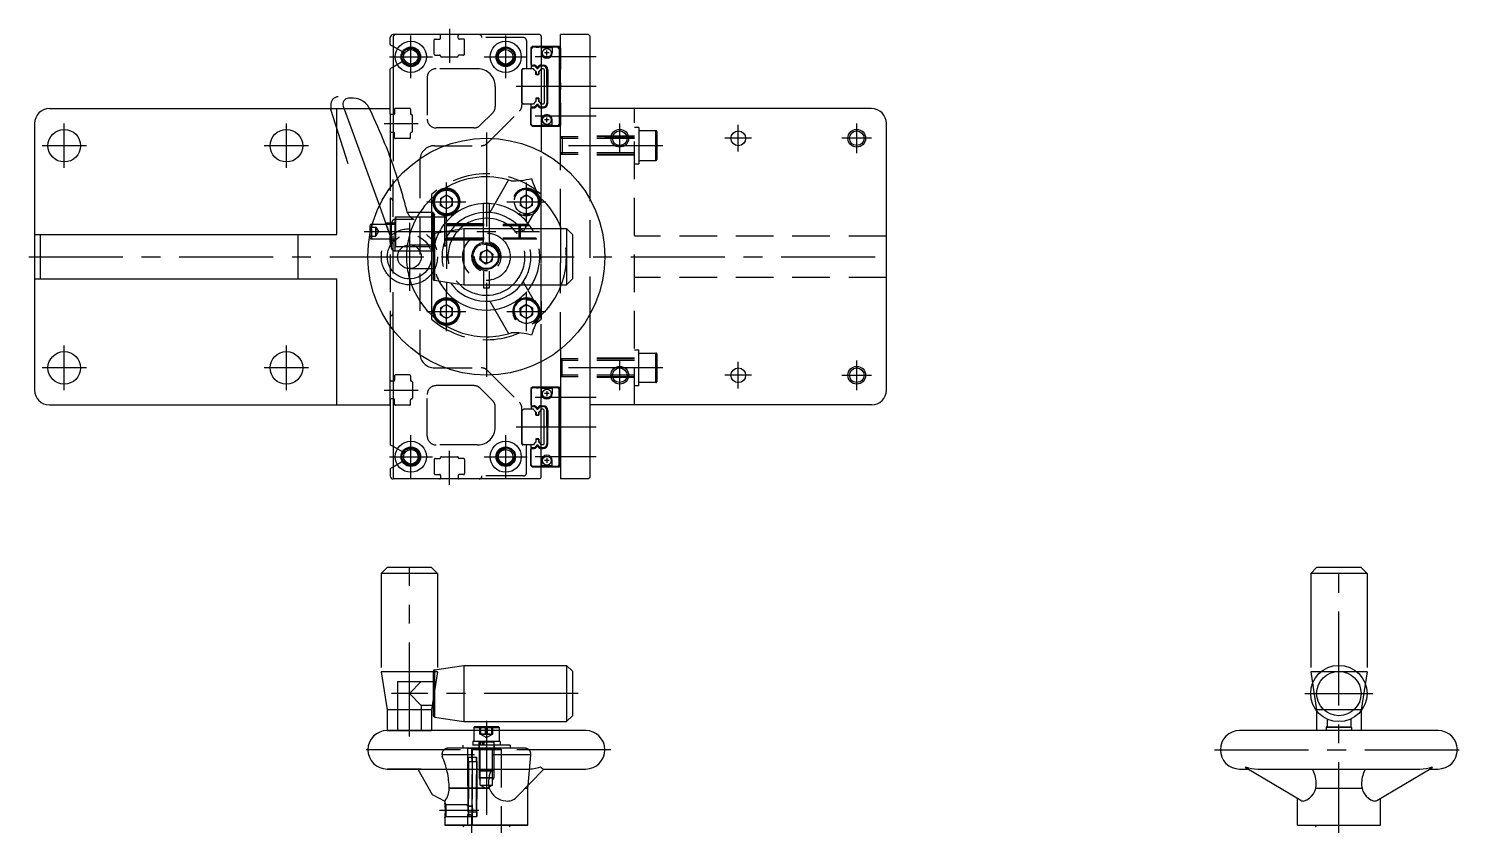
# Model space of a CAD drawing. Extents: x -30 to 517, y -19 to 633.
# Drawn here: x -2 to 482.2, y 364 to 632.9 of the extents above; entities that cross this region are included whole.
import ezdxf

# ---------------------------------------------------------------- set-up
doc = ezdxf.new("R2010")
doc.units = 0
for name, pattern in [('CENTER', [50.8, 31.75, -6.35, 6.35, -6.35]), ('DASHED', [19.05, 12.7, -6.35]), ('PHANTOM', [63.5, 31.75, -6.35, 6.35, -6.35, 6.35, -6.35])]:
    doc.linetypes.add(name, pattern=pattern)
doc.layers.get('0').update_dxf_attribs({"linetype": 'CONTINUOUS'})
doc.layers.add('CENTER', color=1, linetype='CENTER')

msp = doc.modelspace()

# ---------------------------------------------------------------- linework, layer by layer
at = {"color": 7, "linetype": 'CONTINUOUS'}
for p, q in [((120, 627.64), (120, 629.93)), ((121.5, 630.93), (121, 630.43)), ((121.5, 630.93), (121, 630.93)), ((121, 630.43), (121, 588.23)), ((170.5, 630.93), (121.5, 630.93)), ((170.5, 630.93), (171, 630.43)), ((171, 630.43), (171, 591.39)), ((177.5, 587.15), (177.5, 630.93)), ((185.5, 630.93), (177.5, 630.93)), ((187, 630.93), (185.5, 630.93)), ((187.5, 630.43), (187, 630.93)), ((187.5, 575.29), (187.5, 630.43)), ((121, 626.89), (120.15, 627.38)), ((177, 626.93), (171, 626.93)), ((176.7, 626.73), (171, 626.73)), ((171.1, 626.68), (171, 626.68)), ((171.1, 624.73), (171.1, 626.68)), ((174.7, 626.48), (171.1, 626.48)), ((173.7, 624.73), (172.1, 624.73)), ((172.9, 623.93), (172.9, 625.53)), ((174.7, 626.68), (174.7, 624.73)), ((176.6, 626.68), (174.7, 626.68)), ((177.1, 626.18), (176.6, 626.68)), ((177.2, 626.23), (176.7, 626.73)), ((177.5, 626.43), (177, 626.93)), ((177.1, 626.18), (177.1, 600.68)), ((177.2, 626.23), (177.2, 600.63)), ((177.5, 626.43), (177.5, 619.23)), ((121, 619.96), (120.15, 619.47)), ((171.01, 620.66), (171.63, 620.66)), ((171.01, 620.66), (171.01, 620.36)), ((171.01, 620.36), (171.63, 620.36)), ((171.63, 620.36), (171.63, 620.66)), ((120, 604.23), (120, 619.21)), ((171.7, 619.43), (171, 619.43)), ((172, 619.13), (171.7, 619.43)), ((172, 619.13), (172, 607.73)), ((172.93, 613.43), (172.93, 619.06)), ((172.93, 619.06), (173.23, 619.06)), ((173.23, 619.06), (173.23, 613.43)), ((177.25, 618.83), (177.5, 619.23)), ((177.25, 618.83), (177.25, 608.03)), ((177.5, 614.63), (177.25, 615.03)), ((172.93, 613.43), (172.93, 607.8)), ((173.23, 613.43), (172.93, 613.43)), ((173.23, 607.8), (173.23, 613.43)), ((177.5, 612.23), (177.25, 611.83)), ((177.5, 614.63), (177.5, 612.23)), ((5, 605.93), (102, 605.93)), ((102, 563.43), (102, 605.93)), ((102, 605.93), (104.42, 605.93)), ((104.12, 606.74), (116.37, 573.09)), ((107.58, 609.43), (106, 609.43)), ((113.04, 605.93), (120, 605.93)), ((171.7, 607.43), (171, 607.43)), ((171.01, 606.5), (171.63, 606.5)), ((171.01, 606.2), (171.01, 606.5)), ((171.01, 606.2), (171.63, 606.2)), ((171.63, 606.5), (171.63, 606.2)), ((172, 607.73), (171.7, 607.43)), ((172.93, 607.8), (173.23, 607.8)), ((177.25, 608.03), (177.5, 607.63)), ((177.5, 607.63), (177.5, 600.43)), ((282.5, 605.93), (187.5, 605.93)), ((0, 600.93), (0, 563.43)), ((120, 604.23), (120, 597.63)), ((121, 603.93), (120.3, 603.93)), ((171.1, 602.13), (171.1, 600.18)), ((173.7, 602.13), (172.1, 602.13)), ((172.9, 601.33), (172.9, 602.93)), ((174.7, 600.18), (174.7, 602.13)), ((177.1, 600.68), (176.6, 600.18)), ((177.2, 600.63), (176.7, 600.13)), ((287.5, 510.93), (287.5, 600.93)), ((120, 597.63), (120, 590.92)), ((121, 597.93), (120.3, 597.93)), ((171.1, 600.18), (171, 600.18)), ((176.7, 600.13), (171, 600.13)), ((177, 599.93), (171, 599.93)), ((174.7, 600.38), (171.1, 600.38)), ((176.6, 600.18), (174.7, 600.18)), ((177.5, 600.43), (177, 599.93)), ((159.97, 581.87), (153.63, 570.88)), ((136.98, 575.64), (139.04, 576.79)), ((139.04, 576.79), (141.06, 575.57)), ((134, 575.59), (134, 570.93)), ((134.76, 574.76), (134.41, 574.79)), ((134.76, 574.09), (134.41, 574.07)), ((136.98, 575.64), (136.94, 573.28)), ((138.96, 572.07), (136.94, 573.28)), ((138.96, 572.07), (141.02, 573.21)), ((141.02, 573.21), (141.06, 575.57)), ((151.5, 570.89), (151.5, 573.9)), ((153.5, 573.9), (151.5, 573.9)), ((153.5, 570.89), (153.5, 573.9)), ((171.23, 575.37), (165.49, 565.43)), ((171, 565.43), (171, 574.97)), ((113.7, 566.93), (114.04, 566.93)), ((113.7, 566.93), (113.7, 565.65)), ((134.5, 570.93), (130.05, 570.93)), ((134.5, 563.38), (134.5, 570.93)), ((134.5, 570.93), (135, 570.06)), ((135, 563.89), (135, 570.06)), ((135, 569.43), (138.5, 569.43)), ((138.5, 569.43), (139, 568.93)), ((138.5, 564.44), (138.5, 569.43)), ((139, 564.52), (139, 568.93)), ((0, 563.43), (0, 548.43)), ((0, 563.43), (1.83, 563.43)), ((1.83, 563.43), (88.98, 563.43)), ((1.83, 563.43), (1.83, 548.43)), ((88.98, 563.43), (102, 563.43)), ((88.98, 548.43), (88.98, 563.43)), ((113.2, 566.43), (113.2, 563.38)), ((134.5, 563.38), (134.5, 548.47)), ((134.92, 563.88), (144.83, 565.43)), ((134.92, 563.88), (134.92, 547.98)), ((144.83, 565.43), (144.83, 546.43)), ((144.83, 565.43), (179.5, 565.43)), ((179.5, 565.43), (179.5, 546.43)), ((179.5, 565.43), (181.5, 563.43)), ((181.5, 563.43), (181.5, 548.43)), ((126.5, 559.93), (134.5, 559.93)), ((0, 548.43), (0, 510.93)), ((0, 548.43), (1.83, 548.43)), ((1.83, 548.43), (88.98, 548.43)), ((88.98, 548.43), (102, 548.43)), ((102, 505.93), (102, 548.43)), ((126.5, 551.93), (134.5, 551.93)), ((134, 551.93), (134, 536.26)), ((134.92, 547.98), (144.83, 546.43)), ((139, 547.34), (139, 543.48)), ((179.5, 546.43), (181.5, 548.43)), ((144.83, 546.43), (179.5, 546.43)), ((165.49, 546.43), (171.23, 536.48)), ((134.76, 537.76), (134.41, 537.79)), ((136.98, 538.64), (136.94, 536.28)), ((136.98, 538.64), (139.04, 539.79)), ((139.04, 539.79), (141.06, 538.57)), ((141.02, 536.21), (141.06, 538.57)), ((153.63, 540.97), (159.97, 529.98)), ((120, 514.23), (120, 532.73)), ((134.76, 537.09), (134.41, 537.07)), ((138.96, 535.07), (136.94, 536.28)), ((138.96, 535.07), (141.02, 536.21)), ((187.5, 481.43), (187.5, 536.56)), ((121, 531.39), (121, 481.43)), ((177.5, 524.7), (177.5, 480.93)), ((171, 481.43), (171, 520.46)), ((120, 505.93), (120, 514.23)), ((121, 513.93), (120.3, 513.93)), ((177, 511.93), (171, 511.93)), ((176.7, 511.73), (171, 511.73)), ((171.1, 511.68), (171, 511.68)), ((171.1, 509.73), (171.1, 511.68)), ((174.7, 511.48), (171.1, 511.48)), ((173.7, 509.73), (172.1, 509.73)), ((172.9, 510.53), (172.9, 508.93)), ((174.7, 511.68), (174.7, 509.73)), ((176.6, 511.68), (174.7, 511.68)), ((177.1, 511.18), (176.6, 511.68)), ((177.2, 511.23), (176.7, 511.73)), ((177.5, 511.43), (177, 511.93)), ((177.1, 485.68), (177.1, 511.18)), ((177.2, 485.63), (177.2, 511.23)), ((177.5, 504.23), (177.5, 511.43)), ((187.5, 481.43), (187.5, 509)), ((5, 505.93), (102, 505.93)), ((102, 505.93), (120, 505.93)), ((120, 507.63), (120, 492.64)), ((121, 507.93), (120.3, 507.93)), ((171.7, 504.43), (171, 504.43)), ((171.01, 505.66), (171.63, 505.66)), ((171.01, 505.66), (171.01, 505.36)), ((171.01, 505.36), (171.63, 505.36)), ((171.63, 505.36), (171.63, 505.66)), ((172, 504.13), (171.7, 504.43)), ((172, 492.73), (172, 504.13)), ((172.93, 498.43), (172.93, 504.06)), ((172.93, 504.06), (173.23, 504.06)), ((173.23, 504.06), (173.23, 498.43)), ((177.25, 503.83), (177.5, 504.23)), ((177.25, 493.03), (177.25, 503.83)), ((282.5, 505.93), (187.5, 505.93)), ((177.5, 499.63), (177.25, 500.03)), ((177.5, 497.23), (177.5, 499.63)), ((172.93, 498.43), (172.93, 492.8)), ((173.23, 498.43), (172.93, 498.43)), ((173.23, 492.8), (173.23, 498.43)), ((177.5, 497.23), (177.25, 496.83)), ((121, 491.89), (120.15, 492.38)), ((171.7, 492.43), (171, 492.43)), ((171.01, 491.5), (171.63, 491.5)), ((171.01, 491.2), (171.01, 491.5)), ((171.01, 491.2), (171.63, 491.2)), ((171.63, 491.5), (171.63, 491.2)), ((172, 492.73), (171.7, 492.43)), ((172.93, 492.8), (173.23, 492.8)), ((177.25, 493.03), (177.5, 492.63)), ((177.5, 485.43), (177.5, 492.63)), ((121, 484.96), (120.15, 484.47)), ((171.1, 485.18), (171, 485.18)), ((176.7, 485.13), (171, 485.13)), ((177, 484.93), (171, 484.93)), ((171.1, 487.13), (171.1, 485.18)), ((174.7, 485.38), (171.1, 485.38)), ((173.7, 487.13), (172.1, 487.13)), ((172.9, 487.93), (172.9, 486.33)), ((174.7, 485.18), (174.7, 487.13)), ((176.6, 485.18), (174.7, 485.18)), ((177.1, 485.68), (176.6, 485.18)), ((177.2, 485.63), (176.7, 485.13)), ((177.5, 485.43), (177, 484.93)), ((120, 484.21), (120, 481.93)), ((121, 481.43), (121.5, 480.93)), ((121.5, 480.93), (121, 480.93)), ((170.5, 480.93), (121.5, 480.93)), ((171, 481.43), (170.5, 480.93)), ((185.5, 480.93), (177.5, 480.93)), ((187, 480.93), (177.5, 480.93)), ((187, 480.93), (185.5, 480.93)), ((187.5, 481.43), (187, 480.93)), ((187.5, 481.43), (187, 480.93)), ((134.92, 416.45), (144.83, 418)), ((134.92, 416.45), (134.92, 400.55)), ((144.83, 418), (144.83, 399)), ((144.83, 418), (179.5, 418)), ((179.5, 418), (179.5, 399)), ((179.5, 418), (181.5, 416)), ((122.5, 412.5), (130.5, 412.5)), ((122.5, 412.5), (122.5, 396)), ((130.5, 412.5), (126.5, 408.5)), ((130.5, 412.5), (134.5, 412.5)), ((134.5, 415.96), (134.5, 401.04)), ((181.5, 416), (181.5, 401)), ((126.5, 408.5), (130.5, 404.5)), ((134.5, 404.5), (130.5, 404.5)), ((130.5, 404.5), (130.5, 396)), ((134.92, 400.55), (144.83, 399)), ((144.83, 399), (179.5, 399)), ((156.5, 397.3), (148.5, 397.3)), ((179.5, 399), (181.5, 401)), ((436.23, 399.88), (436.23, 397.3)), ((436.23, 397.3), (444.23, 397.3)), ((444.23, 399.88), (444.23, 397.3)), ((186, 396), (119, 396)), ((186, 396), (119, 396)), ((119.02, 396), (133.98, 396)), ((119.03, 396), (119.02, 396)), ((148.25, 397.05), (150.88, 397.05)), ((156.75, 397.05), (148.25, 397.05)), ((148.25, 397.05), (148.25, 396)), ((150.88, 397.05), (156.75, 397.05)), ((156.75, 397.05), (156.75, 396)), ((473.73, 396), (406.73, 396)), ((444.48, 397.05), (435.98, 397.05)), ((435.98, 397.05), (435.98, 396)), ((444.48, 397.05), (444.48, 396)), ((119, 383), (130.29, 383)), ((119.14, 383), (119.98, 383)), ((119.98, 383), (119.14, 383)), ((119.16, 383), (166.39, 383)), ((119.16, 383), (166.39, 383)), ((130.29, 383), (119.98, 383)), ((130.49, 383), (122.51, 383)), ((129.33, 383), (134.12, 383)), ((129.33, 383), (130.29, 383)), ((130.29, 383), (129.33, 383)), ((129.33, 383), (134.16, 374.43)), ((171.9, 383), (162.69, 373.47)), ((171.9, 383), (186, 383)), ((171.96, 383), (186, 383)), ((406.73, 383), (409.44, 383)), ((427.37, 372.39), (409.16, 383.17)), ((412.89, 383), (467.58, 383)), ((453.1, 372.39), (471.31, 383.17)), ((471.03, 383), (473.73, 383)), ((134.16, 374.43), (138.5, 372.2)), ((153.43, 376.5), (139.94, 376.5)), ((139.94, 376.5), (153.43, 376.5)), ((165.65, 376.5), (166.5, 376.5)), ((166.5, 376.5), (166.58, 377.46)), ((166.5, 364), (166.5, 376.5)), ((426.23, 364), (426.23, 373.06)), ((432.44, 376.5), (448.03, 376.5)), ((454.23, 364), (454.23, 373.06)), ((138.5, 372.2), (138.5, 371.49)), ((138.5, 366.5), (138.5, 364)), ((152.5, 364), (138.5, 364)), ((138.5, 364), (166.5, 364)), ((145, 364), (144.5, 363.5)), ((147.73, 364), (146.1, 364)), ((146.1, 364), (147.73, 364)), ((147.73, 364), (157.45, 364)), ((166.5, 364), (152.5, 364)), ((160, 364), (160.5, 363.5)), ((426.23, 364), (454.23, 364)), ((432.73, 364), (432.23, 363.5))]:
    msp.add_line(p, q, dxfattribs=at)
at = {"color": 3, "linetype": 'DASHED'}
for p, q in [((136.7, 630.93), (121.5, 630.93)), ((137, 629.73), (137, 630.63)), ((143, 629.73), (143, 630.63)), ((150, 630.93), (143.3, 630.93)), ((165, 629.93), (151, 629.93)), ((124.37, 624.95), (121, 626.89)), ((134.9, 624.33), (134.9, 629.13)), ((135.2, 629.43), (136.7, 629.43)), ((144.8, 629.43), (143.3, 629.43)), ((145.1, 624.33), (145.1, 629.13)), ((166, 628.93), (166, 619.43)), ((168, 626.93), (167.5, 626.43)), ((167.5, 626.43), (167.5, 620.93)), ((168.1, 626.73), (167.6, 626.23)), ((168.1, 626.68), (167.6, 626.18)), ((167.6, 626.23), (167.6, 626.18)), ((167.6, 626.18), (167.6, 620.66)), ((171, 626.93), (168, 626.93)), ((169.3, 626.73), (168.1, 626.73)), ((171, 626.68), (168.1, 626.68)), ((169.3, 626.73), (169.3, 626.68)), ((169.3, 626.73), (170.1, 626.73)), ((170.1, 626.73), (170.1, 626.68)), ((171, 626.73), (170.1, 626.73)), ((124.37, 621.91), (121, 619.96)), ((135.2, 624.03), (136.7, 624.03)), ((137.3, 623.43), (142.7, 623.43)), ((144.8, 624.03), (143.3, 624.03)), ((167.5, 620.93), (167.6, 620.71)), ((167.6, 620.66), (168.39, 620.66)), ((167.6, 620.66), (167.6, 620.36)), ((167.6, 620.36), (168.39, 620.36)), ((167.6, 620.36), (167.6, 619.43)), ((168.39, 620.66), (168.39, 620.36)), ((169.52, 620.01), (169.26, 619.86)), ((169.26, 619.86), (169.35, 619.7)), ((169.61, 619.85), (169.35, 619.7)), ((169.52, 620.01), (169.61, 619.85)), ((169.62, 619.84), (169.61, 619.85)), ((169.61, 619.85), (169.61, 619.85)), ((169.61, 619.85), (169.62, 619.84)), ((169.88, 620.01), (169.79, 619.85)), ((169.79, 619.85), (169.79, 619.85)), ((169.79, 619.85), (170.05, 619.7)), ((169.88, 620.01), (170.14, 619.86)), ((170.05, 619.7), (170.14, 619.86)), ((132.5, 616.43), (132.5, 602.43)), ((149.5, 619.43), (135.5, 619.43)), ((165, 619.43), (164.5, 618.93)), ((164.5, 619.13), (164.5, 607.17)), ((164.5, 607.93), (164.5, 618.93)), ((166, 619.43), (164.8, 619.43)), ((168.44, 619.43), (165, 619.43)), ((168.65, 619.06), (168.44, 619.43)), ((169.2, 617.43), (169.2, 618.54)), ((169.2, 618.46), (169.25, 618.44)), ((170.2, 617.43), (169.2, 617.43)), ((169.25, 618.44), (169.25, 617.48)), ((169.25, 617.48), (170.15, 617.48)), ((170.2, 618.46), (170.15, 618.44)), ((170.15, 617.48), (170.15, 618.44)), ((170.2, 618.54), (170.2, 617.43)), ((170.96, 619.43), (170.75, 619.06)), ((171, 619.43), (170.96, 619.43)), ((155.5, 613.43), (155.5, 606.66)), ((104.42, 605.93), (113.04, 605.93)), ((121.5, 605.73), (121.5, 604.23)), ((126.6, 606.03), (121.8, 606.03)), ((126.9, 605.73), (126.9, 604.23)), ((165, 607.43), (164.5, 607.93)), ((168.44, 607.43), (165, 607.43)), ((167.5, 605.93), (167.6, 606.15)), ((167.5, 600.43), (167.5, 605.93)), ((167.6, 606.5), (167.6, 607.43)), ((167.6, 606.2), (167.6, 606.5)), ((167.6, 606.5), (168.39, 606.5)), ((167.6, 600.68), (167.6, 606.2)), ((167.6, 606.2), (168.39, 606.2)), ((168.39, 606.2), (168.39, 606.5)), ((168.65, 607.8), (168.44, 607.43)), ((169.2, 609.43), (169.2, 608.32)), ((170.2, 609.43), (169.2, 609.43)), ((169.2, 608.39), (169.25, 608.42)), ((169.25, 608.42), (169.25, 609.38)), ((169.25, 609.38), (170.15, 609.38)), ((169.26, 607), (169.35, 607.16)), ((169.52, 606.85), (169.26, 607)), ((169.61, 607.01), (169.35, 607.16)), ((169.52, 606.85), (169.61, 607)), ((169.62, 607.01), (169.61, 607.01)), ((169.61, 607.01), (169.61, 607)), ((169.61, 607), (169.62, 607.01)), ((169.79, 607.01), (170.05, 607.16)), ((169.79, 607.01), (169.79, 607.01)), ((169.88, 606.85), (169.79, 607.01)), ((169.88, 606.85), (170.14, 607)), ((170.05, 607.16), (170.14, 607)), ((170.15, 609.38), (170.15, 608.42)), ((170.2, 608.39), (170.15, 608.42)), ((170.2, 608.32), (170.2, 609.43)), ((170.96, 607.43), (170.75, 607.8)), ((171, 607.43), (170.96, 607.43)), ((202.5, 505.93), (202.5, 605.93)), ((121.2, 603.93), (121, 603.93)), ((127.5, 598.23), (127.5, 603.63)), ((154.62, 604.53), (150.39, 600.31)), ((152.88, 594.31), (163.62, 605.05)), ((168.1, 600.18), (167.6, 600.68)), ((167.6, 600.63), (167.6, 600.68)), ((168.1, 600.13), (167.6, 600.63)), ((121.2, 597.93), (121, 597.93)), ((121.5, 596.13), (121.5, 597.63)), ((126.6, 595.83), (121.8, 595.83)), ((126.9, 596.13), (126.9, 597.63)), ((148.27, 599.43), (135.5, 599.43)), ((168, 599.93), (167.5, 600.43)), ((171, 599.93), (168, 599.93)), ((171, 600.18), (168.1, 600.18)), ((169.3, 600.13), (168.1, 600.13)), ((169.3, 600.13), (169.3, 600.18)), ((169.3, 600.13), (170.1, 600.13)), ((170.1, 600.13), (170.1, 600.18)), ((171, 600.13), (170.1, 600.13)), ((202.5, 596.43), (177.5, 596.43)), ((177.5, 595.89), (178.04, 596.43)), ((202.5, 595.89), (177.5, 595.89)), ((178.04, 596.43), (178.04, 590.43)), ((202.5, 596.68), (187.5, 596.68)), ((204, 599.54), (202.5, 599.54)), ((204, 599.54), (204, 587.34)), ((209.7, 598.44), (204, 598.44)), ((209.7, 593.89), (209.7, 598.44)), ((210, 598.14), (210, 593.86)), ((120, 590.92), (120, 575.77)), ((135, 593.43), (150.76, 593.43)), ((171, 577.06), (171, 591.51)), ((202.5, 590.97), (177.5, 590.97)), ((178.04, 590.43), (177.5, 590.97)), ((209.7, 588.44), (209.7, 593.89)), ((210, 593.86), (210, 588.74)), ((121, 531.27), (121, 588.23)), ((130, 588.43), (130, 523.43)), ((202.5, 590.43), (177.5, 590.43)), ((177.5, 566.13), (177.5, 587.03)), ((202.5, 590.18), (187.5, 590.18)), ((202.5, 587.34), (204, 587.34)), ((204, 588.44), (209.7, 588.44)), ((134, 576.95), (134, 575.59)), ((166.04, 576.79), (163.98, 575.64)), ((166.04, 576.79), (168.06, 575.57)), ((171, 574.97), (171, 576.95)), ((171, 576.26), (171, 576.95)), ((116.37, 573.09), (120.38, 562.07)), ((120, 575.77), (120, 532.61)), ((163.98, 575.64), (163.94, 573.28)), ((165.96, 572.07), (163.94, 573.28)), ((168.02, 573.21), (165.96, 572.07)), ((168.02, 573.21), (168.06, 575.57)), ((170.24, 574.76), (170.59, 574.79)), ((170.24, 574.64), (170.59, 574.67)), ((187.5, 536.56), (187.5, 575.29)), ((114.04, 566.93), (121.84, 566.93)), ((118.43, 567.43), (121.84, 567.43)), ((119.88, 563.45), (118.43, 567.42)), ((120.38, 566.78), (120.38, 558.95)), ((121.64, 568.58), (121.64, 557.97)), ((121.64, 568.58), (128.14, 568.58)), ((121.64, 568.58), (128.14, 568.58)), ((121.84, 569.43), (121.84, 559.43)), ((121.84, 559.43), (121.84, 569.43)), ((121.84, 569.43), (135, 569.43)), ((121.84, 561.43), (121.84, 567.43)), ((121.84, 561.93), (121.84, 566.93)), ((130.05, 570.93), (125.8, 570.93)), ((134, 570.93), (134, 559.93)), ((139, 567.18), (151.5, 567.18)), ((139, 566.93), (166.75, 566.93)), ((151.5, 560.83), (151.5, 570.89)), ((153.5, 560.83), (153.5, 570.89)), ((163.51, 561.93), (163.51, 566.93)), ((163.51, 566.93), (163.94, 566.49)), ((113.2, 565.93), (115.2, 565.93)), ((113.2, 565.93), (115.2, 565.93)), ((113.2, 564.43), (115.2, 564.43)), ((113.2, 564.43), (115.2, 564.43)), ((113.2, 563.38), (113.2, 562.93)), ((113.2, 562.93), (113.2, 562.43)), ((113.2, 562.93), (115.2, 562.93)), ((113.2, 562.93), (115.2, 562.93)), ((113.7, 564.43), (113.7, 565.65)), ((113.7, 565.26), (113.7, 561.93)), ((113.7, 561.93), (121.84, 561.93)), ((115.2, 565.18), (115.2, 565.93)), ((115.2, 565.18), (115.2, 565.93)), ((115.2, 565.18), (115.2, 565.93)), ((115.2, 565.93), (115.2, 565.18)), ((115.2, 565.93), (116.07, 564.43)), ((115.2, 564.43), (115.2, 565.18)), ((115.2, 563.68), (115.2, 565.18)), ((115.2, 565.18), (115.2, 563.68)), ((115.2, 565.18), (115.2, 564.43)), ((115.2, 563.68), (115.2, 564.43)), ((115.2, 564.43), (115.2, 563.68)), ((116.07, 564.43), (115.2, 562.93)), ((115.2, 563.68), (115.2, 562.93)), ((115.2, 562.93), (115.2, 563.68)), ((115.2, 562.93), (115.2, 563.68)), ((115.2, 563.68), (115.2, 562.93)), ((119.88, 563.45), (120.38, 562.07)), ((120.38, 562.07), (119.88, 563.45)), ((119.88, 563.45), (119.88, 561.43)), ((134.5, 557.93), (134.5, 563.38)), ((135, 558.79), (135, 563.89)), ((138.5, 559.43), (138.5, 564.44)), ((139, 566.49), (167.07, 566.49)), ((139, 564.52), (139, 547.34)), ((139, 562.46), (139, 564.52)), ((139, 559.97), (139, 562.46)), ((139, 562.36), (169.31, 562.36)), ((139, 561.93), (169.47, 561.93)), ((163.52, 561.93), (163.94, 562.36)), ((163.94, 566.49), (163.94, 562.36)), ((165.49, 565.43), (164.89, 564.38)), ((171, 553.93), (171, 565.43)), ((177.5, 566.13), (177.5, 553.93)), ((287.5, 562.93), (202.5, 562.93)), ((119.88, 561.43), (121.84, 561.43)), ((121.64, 557.93), (134.5, 557.93)), ((121.84, 559.43), (138.5, 559.43)), ((134, 559.93), (134, 551.93)), ((134.5, 557.93), (135, 558.79)), ((138.5, 559.43), (139, 559.93)), ((139, 561.68), (151.5, 561.68)), ((150.32, 555.03), (150.63, 557.36)), ((150.57, 559.72), (150.42, 560.03)), ((152.81, 558.26), (150.63, 557.36)), ((151.19, 559.97), (151.08, 560.3)), ((152.81, 558.26), (154.68, 556.83)), ((150.32, 555.03), (152.19, 553.59)), ((152.19, 553.59), (154.37, 554.49)), ((154.68, 556.83), (154.37, 554.49)), ((171, 540.93), (171, 553.93)), ((177.5, 524.58), (177.5, 553.93)), ((151.5, 551.03), (151.5, 545.43)), ((153.5, 545.43), (153.5, 551.03)), ((164.89, 547.47), (165.49, 546.43)), ((287.5, 548.93), (202.5, 548.93)), ((151.5, 545.43), (153.5, 545.43)), ((165.96, 539.79), (163.94, 538.57)), ((163.98, 536.21), (163.94, 538.57)), ((168.02, 538.64), (165.96, 539.79)), ((168.02, 538.64), (168.06, 536.28)), ((171, 520.46), (171, 540.93)), ((171, 540.93), (171, 534.91)), ((171, 534.91), (171, 540.93)), ((134, 536.26), (134, 534.91)), ((166.04, 535.07), (163.98, 536.21)), ((166.04, 535.07), (168.06, 536.28)), ((170.24, 537.22), (170.59, 537.19)), ((170.24, 537.09), (170.59, 537.07)), ((171, 535.59), (171, 534.91)), ((202.5, 524.53), (204, 524.53)), ((204, 512.33), (204, 524.53)), ((204, 523.43), (209.7, 523.43)), ((209.7, 513.43), (209.7, 523.43)), ((210, 523.13), (210, 513.73)), ((135, 518.43), (150.76, 518.43)), ((202.5, 521.43), (177.5, 521.43)), ((178.04, 521.43), (177.5, 520.89)), ((202.5, 520.89), (177.5, 520.89)), ((178.04, 515.43), (178.04, 521.43)), ((202.5, 521.68), (187.5, 521.68)), ((121.2, 513.93), (121, 513.93)), ((121.5, 515.73), (121.5, 514.23)), ((126.6, 516.03), (121.8, 516.03)), ((126.9, 515.73), (126.9, 514.23)), ((127.5, 513.63), (127.5, 508.23)), ((152.88, 517.55), (163.62, 506.81)), ((202.5, 515.97), (177.5, 515.97)), ((177.5, 515.97), (178.04, 515.43)), ((202.5, 515.43), (177.5, 515.43)), ((202.5, 515.18), (187.5, 515.18)), ((209.7, 513.43), (204, 513.43)), ((132.5, 495.43), (132.5, 509.43)), ((148.27, 512.43), (135.5, 512.43)), ((154.62, 507.32), (150.39, 511.55)), ((168, 511.93), (167.5, 511.43)), ((167.5, 511.43), (167.5, 505.93)), ((168.1, 511.73), (167.6, 511.23)), ((168.1, 511.68), (167.6, 511.18)), ((167.6, 511.23), (167.6, 511.18)), ((167.6, 511.18), (167.6, 505.66)), ((171, 511.93), (168, 511.93)), ((169.3, 511.73), (168.1, 511.73)), ((171, 511.68), (168.1, 511.68)), ((169.3, 511.73), (169.3, 511.68)), ((169.3, 511.73), (170.1, 511.73)), ((170.1, 511.73), (170.1, 511.68)), ((171, 511.73), (170.1, 511.73)), ((204, 512.33), (202.5, 512.33)), ((121.2, 507.93), (121, 507.93)), ((121.5, 506.13), (121.5, 507.63)), ((126.6, 505.83), (121.8, 505.83)), ((126.9, 506.13), (126.9, 507.63)), ((155.5, 498.43), (155.5, 505.2)), ((164.5, 492.73), (164.5, 504.68)), ((165, 504.43), (164.5, 503.93)), ((164.5, 503.93), (164.5, 492.93)), ((168.44, 504.43), (165, 504.43)), ((167.5, 505.93), (167.6, 505.71)), ((167.6, 505.66), (167.6, 505.36)), ((167.6, 505.66), (168.39, 505.66)), ((167.6, 505.36), (168.39, 505.36)), ((167.6, 505.36), (167.6, 504.43)), ((168.39, 505.66), (168.39, 505.36)), ((168.65, 504.06), (168.44, 504.43)), ((169.52, 505.01), (169.26, 504.86)), ((169.26, 504.86), (169.35, 504.7)), ((169.61, 504.85), (169.35, 504.7)), ((169.52, 505.01), (169.61, 504.85)), ((169.62, 504.84), (169.61, 504.85)), ((169.61, 504.85), (169.61, 504.85)), ((169.61, 504.85), (169.62, 504.84)), ((169.88, 505.01), (169.79, 504.85)), ((169.79, 504.85), (169.79, 504.85)), ((169.79, 504.85), (170.05, 504.7)), ((169.88, 505.01), (170.14, 504.86)), ((170.05, 504.7), (170.14, 504.86)), ((170.96, 504.43), (170.75, 504.06)), ((171, 504.43), (170.96, 504.43)), ((169.2, 502.43), (169.2, 503.54)), ((169.2, 503.46), (169.25, 503.44)), ((170.2, 502.43), (169.2, 502.43)), ((169.25, 503.44), (169.25, 502.48)), ((169.25, 502.48), (170.15, 502.48)), ((170.2, 503.46), (170.15, 503.44)), ((170.15, 502.48), (170.15, 503.44)), ((170.2, 503.54), (170.2, 502.43)), ((169.2, 494.43), (169.2, 493.32)), ((170.2, 494.43), (169.2, 494.43)), ((169.25, 493.42), (169.25, 494.38)), ((169.25, 494.38), (170.15, 494.38)), ((170.15, 494.38), (170.15, 493.42)), ((170.2, 493.32), (170.2, 494.43)), ((124.37, 489.95), (121, 491.89)), ((149.5, 492.43), (135.5, 492.43)), ((165, 492.43), (164.5, 492.93)), ((166, 492.43), (164.8, 492.43)), ((168.44, 492.43), (165, 492.43)), ((166, 482.93), (166, 492.43)), ((167.5, 490.93), (167.6, 491.15)), ((167.5, 485.43), (167.5, 490.93)), ((167.6, 491.5), (167.6, 492.43)), ((167.6, 491.5), (168.39, 491.5)), ((167.6, 491.2), (167.6, 491.5)), ((167.6, 485.68), (167.6, 491.2)), ((167.6, 491.2), (168.39, 491.2)), ((168.39, 491.2), (168.39, 491.5)), ((168.65, 492.8), (168.44, 492.43)), ((169.2, 493.39), (169.25, 493.42)), ((169.26, 492), (169.35, 492.16)), ((169.52, 491.85), (169.26, 492)), ((169.61, 492.01), (169.35, 492.16)), ((169.52, 491.85), (169.61, 492)), ((169.62, 492.01), (169.61, 492.01)), ((169.61, 492.01), (169.61, 492)), ((169.61, 492), (169.62, 492.01)), ((169.79, 492.01), (170.05, 492.16)), ((169.79, 492.01), (169.79, 492.01)), ((169.88, 491.85), (169.79, 492.01)), ((169.88, 491.85), (170.14, 492)), ((170.05, 492.16), (170.14, 492)), ((170.2, 493.39), (170.15, 493.42)), ((170.96, 492.43), (170.75, 492.8)), ((171, 492.43), (170.96, 492.43)), ((124.37, 486.91), (121, 484.96)), ((134.9, 487.53), (134.9, 482.73)), ((135.2, 487.83), (136.7, 487.83)), ((137.3, 488.43), (142.7, 488.43)), ((144.8, 487.83), (143.3, 487.83)), ((145.1, 487.53), (145.1, 482.73)), ((168, 484.93), (167.5, 485.43)), ((168.1, 485.18), (167.6, 485.68)), ((167.6, 485.63), (167.6, 485.68)), ((168.1, 485.13), (167.6, 485.63)), ((171, 484.93), (168, 484.93)), ((171, 485.18), (168.1, 485.18)), ((169.3, 485.13), (168.1, 485.13)), ((169.3, 485.13), (169.3, 485.18)), ((169.3, 485.13), (170.1, 485.13)), ((170.1, 485.13), (170.1, 485.18)), ((171, 485.13), (170.1, 485.13)), ((136.7, 480.93), (121.5, 480.93)), ((135.2, 482.43), (136.7, 482.43)), ((137, 482.13), (137, 481.23)), ((143, 482.13), (143, 481.23)), ((144.8, 482.43), (143.3, 482.43)), ((150, 480.93), (143.3, 480.93)), ((165, 481.93), (151, 481.93)), ((150.32, 394.8), (150.32, 397.3)), ((150.32, 397.3), (150.63, 397.3)), ((150.63, 394.8), (150.63, 397.3)), ((152.19, 394.8), (152.19, 397.3)), ((152.81, 394.8), (152.81, 397.3)), ((154.37, 394.8), (154.37, 397.3)), ((154.68, 394.8), (154.68, 397.3)), ((157.1, 392.3), (147.9, 392.3)), ((147.9, 392.3), (147.9, 391)), ((148.25, 396), (148.25, 392.3)), ((156.71, 392.3), (148.25, 392.3)), ((149.82, 392.3), (155.19, 392.3)), ((155.05, 392.3), (149.95, 392.3)), ((149.95, 392.3), (149.95, 391)), ((150.32, 394.8), (150.48, 394.8)), ((150.32, 394.8), (151.26, 394.8)), ((151.34, 392.3), (150.42, 392.3)), ((150.42, 392.3), (150.42, 391)), ((150.43, 377.6), (150.43, 392.3)), ((151.26, 394.8), (150.46, 394.8)), ((150.46, 394.8), (152.5, 393.62)), ((150.48, 394.8), (150.63, 394.8)), ((151.72, 394.8), (150.48, 394.8)), ((151.72, 394.8), (150.63, 394.8)), ((151.71, 392.3), (151.08, 392.3)), ((151.08, 392.3), (151.08, 391)), ((151.26, 394.8), (152.19, 394.8)), ((151.26, 394.8), (153.28, 394.8)), ((151.34, 391), (151.34, 392.3)), ((151.71, 391), (151.71, 392.3)), ((152.81, 394.8), (151.72, 394.8)), ((153.74, 394.8), (151.72, 394.8)), ((152.19, 394.8), (153.28, 394.8)), ((152.5, 393.62), (154.54, 394.8)), ((152.81, 394.8), (153.74, 394.8)), ((153.28, 394.8), (154.37, 394.8)), ((153.28, 394.8), (154.52, 394.8)), ((153.74, 394.8), (154.68, 394.8)), ((153.74, 394.8), (154.54, 394.8)), ((154.52, 394.8), (154.37, 394.8)), ((154.68, 394.8), (154.52, 394.8)), ((154.57, 377.6), (154.57, 392.3)), ((155.05, 392.3), (155.05, 391)), ((156.75, 396), (156.75, 392.3)), ((157.1, 392.3), (157.1, 391)), ((137.51, 387.83), (137.56, 387.29)), ((167.48, 387.83), (137.52, 387.83)), ((165.5, 390), (139.5, 390)), ((160.5, 391), (144.5, 391)), ((144.5, 391), (144.5, 390)), ((160.5, 390), (144.54, 390)), ((146.1, 390), (146.1, 370.42)), ((146.1, 390), (146.1, 370.42)), ((147.73, 390), (146.1, 390)), ((146.1, 390), (147.73, 390)), ((148, 390), (147.5, 389.5)), ((157.5, 389.5), (147.5, 389.5)), ((147.5, 389.5), (147.5, 387)), ((147.73, 390), (157.45, 390)), ((147.73, 390), (147.73, 370.42)), ((147.73, 390), (147.73, 370.42)), ((157.09, 391), (147.9, 391)), ((156.95, 390), (148.05, 390)), ((149.75, 390), (150, 389.75)), ((155.25, 390), (149.8, 390)), ((149.9, 391), (149.9, 390)), ((155.08, 391), (149.91, 391)), ((155.08, 390), (149.91, 390)), ((155.05, 391), (149.95, 391)), ((155, 392.1), (150, 392.1)), ((150, 392.1), (150, 380)), ((150, 389.75), (155, 389.75)), ((151.34, 391), (150.42, 391)), ((151.71, 391), (151.08, 391)), ((155, 392.1), (155, 380)), ((155.25, 390), (155, 389.75)), ((155.1, 391), (155.1, 390)), ((157, 390), (157.5, 389.5)), ((157.5, 389.5), (157.5, 349.4)), ((160.5, 391), (160.5, 390)), ((166.58, 377.46), (167.49, 387.83)), ((146.3, 386.84), (146.46, 387)), ((146.3, 385.5), (146.3, 386.84)), ((146.3, 385.5), (146.3, 368.5)), ((146.3, 368.5), (146.3, 385.5)), ((146.3, 385.5), (146.46, 385.5)), ((146.3, 385.5), (146.46, 385.5)), ((146.46, 385.5), (146.46, 387)), ((146.46, 387), (149.3, 387)), ((146.46, 385.5), (149.14, 385.5)), ((146.46, 385.5), (149.14, 385.5)), ((146.46, 368.5), (146.46, 385.5)), ((146.46, 385.5), (146.46, 368.5)), ((147.73, 385.5), (149.3, 385.5)), ((147.73, 385.5), (149.3, 385.5)), ((147.73, 385.5), (147.73, 368.5)), ((147.73, 368.5), (147.73, 385.5)), ((149.14, 385.5), (149.14, 387)), ((149.3, 386.84), (149.14, 387)), ((149.14, 385.5), (149.14, 368.5)), ((149.14, 368.5), (149.14, 385.5)), ((149.14, 385.5), (149.3, 385.5)), ((149.14, 385.5), (149.3, 385.5)), ((149.3, 385.5), (149.3, 387)), ((149.3, 385.5), (149.3, 386.84)), ((149.3, 385.5), (149.3, 368.5)), ((149.3, 368.5), (149.3, 385.5)), ((149.3, 368.5), (149.3, 385.5)), ((149.3, 385.5), (149.3, 368.5)), ((150.43, 382.3), (150, 382.73)), ((155, 382.73), (150, 382.73)), ((154.57, 382.3), (155, 382.73)), ((150, 380), (155, 380)), ((150, 380), (150.43, 379.25)), ((154.6, 380), (150.4, 380)), ((154.57, 382.3), (150.43, 382.3)), ((155, 380), (154.57, 379.25)), ((150.43, 377.6), (154.57, 377.6)), ((150.43, 377.6), (152.5, 376.41)), ((154.57, 377.6), (152.5, 376.41)), ((138.5, 371.5), (138.93, 371.07)), ((138.93, 366.93), (138.93, 371.07)), ((138.93, 371.07), (146.1, 371.07)), ((146.1, 370.42), (146.1, 371.07)), ((147.73, 370.42), (146.1, 370.42)), ((146.1, 370.42), (147.73, 370.42)), ((146.3, 368.5), (146.3, 367.16)), ((146.46, 368.5), (146.3, 368.5)), ((146.46, 368.5), (146.3, 368.5)), ((146.46, 368.5), (149.14, 368.5)), ((146.46, 368.5), (149.14, 368.5)), ((146.46, 368.5), (146.46, 367)), ((147.73, 368.5), (149.3, 368.5)), ((147.73, 368.5), (149.3, 368.5)), ((149.3, 368.5), (149.14, 368.5)), ((149.14, 368.5), (149.14, 367)), ((149.3, 368.5), (149.14, 368.5)), ((149.3, 368.5), (149.3, 367)), ((149.3, 368.5), (149.3, 367.16)), ((138.5, 366.5), (138.93, 366.93)), ((138.93, 366.93), (146.1, 366.93)), ((146.1, 367.58), (146.1, 364)), ((146.1, 367.58), (146.1, 364)), ((146.1, 367.58), (146.1, 366.93)), ((146.1, 367.58), (147.73, 367.58)), ((147.73, 367.58), (146.1, 367.58)), ((146.3, 367.16), (146.46, 367)), ((146.46, 367), (149.3, 367)), ((147.5, 367), (147.5, 349.28)), ((147.73, 367.58), (147.73, 364)), ((147.73, 367.58), (147.73, 364)), ((149.3, 367.16), (149.14, 367))]:
    msp.add_line(p, q, dxfattribs=at)
at = {"color": 3, "linetype": 'PHANTOM'}
for p, q in [((100, 607.43), (100, 605.67)), ((105.81, 587.32), (100, 605.67)), ((119, 451), (117, 449)), ((134, 451), (119, 451)), ((126.5, 394), (126.5, 453)), ((134, 451), (136, 449)), ((432.73, 451), (430.73, 449)), ((447.73, 451), (432.73, 451)), ((447.73, 451), (449.73, 449)), ((136, 449), (117, 449)), ((117, 449), (117, 415.79)), ((136, 449), (136, 415.79)), ((449.73, 449), (430.73, 449)), ((430.73, 449), (430.73, 415.79)), ((449.73, 449), (449.73, 415.79)), ((136, 415.79), (117, 415.79)), ((117, 415.79), (119, 403)), ((136, 415.79), (134, 403)), ((449.73, 415.79), (430.73, 415.79)), ((430.73, 415.79), (432.73, 403)), ((449.73, 415.79), (447.73, 403)), ((134, 403), (119, 403)), ((119, 403), (119, 396)), ((134, 403), (134, 396)), ((447.73, 403), (432.73, 403)), ((432.73, 403), (432.73, 396)), ((447.73, 403), (447.73, 396))]:
    msp.add_line(p, q, dxfattribs=at)
at = {"color": 7, "linetype": 'CONTINUOUS'}
for centre, radius in [((127, 623.43), 5.25), ((127, 623.43), 3.3), ((127, 623.43), 2.46), ((159, 623.43), 5.25), ((159, 623.43), 3.3), ((159, 623.43), 2.46), ((172.9, 624.73), 1.5), ((172.9, 602.13), 1.5), ((10, 593.43), 5.5), ((85, 593.43), 5.5), ((152.5, 555.93), 40), ((197.5, 595.93), 2.46), ((237.5, 595.93), 2.5), ((277.5, 595.93), 2.46), ((139, 574.43), 4), ((126.5, 555.93), 4), ((139, 537.43), 4), ((10, 518.43), 5.5), ((85, 518.43), 5.5), ((197.5, 515.93), 2.46), ((237.5, 515.93), 2.5), ((277.5, 515.93), 2.46), ((172.9, 509.73), 1.5), ((127, 488.43), 5.25), ((127, 488.43), 3.3), ((127, 488.43), 2.46), ((159, 488.43), 5.25), ((159, 488.43), 3.3), ((159, 488.43), 2.46), ((172.9, 487.13), 1.5), ((440.23, 408.5), 9.5), ((440.23, 408.5), 7.5)]:
    msp.add_circle(centre, radius, dxfattribs=at)
at = {"color": 3, "linetype": 'CONTINUOUS'}
for centre in [(127, 623.43), (159, 623.43), (197.5, 595.93), (277.5, 595.93), (197.5, 515.93), (277.5, 515.93), (127, 488.43), (159, 488.43)]:
    msp.add_circle(centre, 3, dxfattribs=at)
at = {"color": 3, "linetype": 'DASHED'}
for centre, radius in [((159, 623.43), 2.75), ((166, 574.43), 4), ((152.5, 555.93), 8), ((152.5, 555.93), 4.25), ((152.5, 555.93), 4), ((166, 537.43), 4), ((159, 488.43), 2.75)]:
    msp.add_circle(centre, radius, dxfattribs=at)
at = {"color": 3, "linetype": 'PHANTOM'}
for radius in [9.47, 7.47]:
    msp.add_circle((126.5, 555.93), radius, dxfattribs=at)
at = {"color": 7, "linetype": 'CONTINUOUS'}
for centre, radius, start, end in [((121, 629.93), 1, 90, 180), ((120.3, 627.64), 0.3, 180, 240), ((172.9, 624.73), 1.8, 180, 0), ((171.01, 619.36), 1.3, 90, 90.2346), ((171.01, 619.36), 1, 90, 90.3049), ((171.63, 619.06), 1.6, 0.0008, 89.9992), ((171.63, 619.06), 1.3, 0, 90), ((120.3, 619.21), 0.3, 120, 180), ((5, 600.93), 5, 90, 180), ((106, 607.43), 2, 90, 200), ((107.58, 603.43), 6, 20, 90), ((-48.76, 526.98), 180, 17.9285, 25.8569), ((171.01, 607.5), 1, 269.6951, 270), ((171.01, 607.5), 1.3, 269.7654, 270), ((171.63, 607.8), 1.3, 270, 0), ((171.63, 607.8), 1.6, 270.0008, 359.9992), ((282.5, 600.93), 5, 0, 90), ((120.3, 604.23), 0.3, 180, 270), ((172.9, 602.13), 1.8, 0, 180), ((120.3, 597.63), 0.3, 90, 180), ((152.5, 555.93), 27, 72.0545, 171.6172), ((162.1, 602.15), 20.57, 266.4435, 286.0069), ((188, 587.46), 20.87, 194.1186, 213.3829), ((139, 574.43), 4.6, 155.6427, 96.596), ((139, 574.43), 4.25, 179.0338, 109.4003), ((139, 574.43), 4.25, 142.8384, 179.0338), ((139, 574.43), 2.04, 59.0338, 119.0338), ((139, 574.43), 2.04, 119.0338, 179.0338), ((139, 574.43), 2.04, 179.0338, 239.0338), ((139, 574.43), 2.04, 239.0338, 299.0338), ((152.5, 555.93), 18, 81.1684, 138.5904), ((139, 574.43), 2.04, 299.0338, 359.0338), ((139, 574.43), 2.04, 359.0338, 59.0338), ((166, 574.43), 4.6, 301.9231, 358.0769), ((166, 574.43), 4.25, 312.7419, 347.2581), ((152.5, 555.93), 27, 20.6006, 47.9613), ((113.7, 566.43), 0.5, 90, 180), ((152.5, 555.93), 15, 39.3012, 144.0759), ((152.5, 555.93), 13, 46.9581, 134.477), ((152.5, 555.93), 18, 31.8554, 38.8316), ((135, 563.38), 0.5, 98.885, 180), ((152.5, 555.93), 27, 188.3828, 200.4824), ((135, 548.47), 0.5, 180, 261.115), ((152.5, 555.93), 18, 207.0757, 278.8316), ((152.5, 555.93), 27, 200.4824, 270), ((152.5, 555.93), 15, 215.9241, 320.6988), ((152.5, 555.93), 13, 225.523, 313.0419), ((152.5, 555.93), 18, 321.6069, 328.1446), ((152.5, 555.93), 27, 312.0501, 339.3994), ((139, 537.43), 4.6, 263.404, 204.3573), ((139, 537.43), 4.25, 250.5997, 179.0338), ((139, 537.43), 2.04, 119.0338, 179.0338), ((139, 537.43), 2.04, 59.0338, 119.0338), ((139, 537.43), 2.04, 359.0338, 59.0338), ((166, 537.43), 4.6, 1.9231, 58.0769), ((166, 537.43), 4.25, 12.7419, 47.2581), ((139, 537.43), 4.25, 179.0338, 217.1616), ((139, 537.43), 2.04, 179.0338, 239.0338), ((139, 537.43), 2.04, 239.0338, 299.0338), ((139, 537.43), 2.04, 299.0338, 359.0338), ((187.85, 524.46), 20.7, 146.5143, 165.9496), ((152.5, 555.93), 27, 270, 287.9696), ((162.19, 510.66), 19.63, 73.4963, 93.9733), ((120.3, 514.23), 0.3, 180, 270), ((5, 510.93), 5, 180, 270), ((172.9, 509.73), 1.8, 180, 0), ((282.5, 510.93), 5, 270, 0), ((120.3, 507.63), 0.3, 90, 180), ((171.01, 504.36), 1.3, 90, 90.2346), ((171.01, 504.36), 1, 90, 90.3049), ((171.63, 504.06), 1.6, 0.0008, 89.9992), ((171.63, 504.06), 1.3, 0, 90), ((120.3, 492.64), 0.3, 180, 240), ((171.01, 492.5), 1, 269.6951, 270), ((171.01, 492.5), 1.3, 269.7654, 270), ((171.63, 492.8), 1.6, 270.0008, 359.9992), ((171.63, 492.8), 1.3, 270, 0), ((120.3, 484.21), 0.3, 120, 180), ((172.9, 487.13), 1.8, 0, 180), ((121, 481.93), 1, 180, 270), ((135, 415.96), 0.5, 98.885, 180), ((135, 401.11), 0.5, 180, 261.115), ((148.5, 397.05), 0.25, 90, 180), ((156.5, 397.05), 0.25, 0, 90), ((436.23, 397.05), 0.25, 90, 180), ((444.23, 397.05), 0.25, 0, 90), ((119, 389.5), 6.5, 90, 270), ((186, 389.5), 6.5, 270, 90), ((406.73, 389.5), 6.5, 90, 270), ((473.73, 389.5), 6.5, 270, 90), ((162.12, 378.51), 8.92, 149.7566, 193.0267), ((166.49, 396.07), 13.07, 269.3564, 288.9453), ((172.42, 385.15), 2.21, 220.4718, 256.4048), ((412.88, 395.87), 12.87, 250.8151, 270.0353), ((409.92, 384.37), 1.43, 207.5578, 237.8784), ((420.54, 377.67), 12.06, 3.6567, 26.2405), ((459.93, 377.67), 12.06, 153.7595, 176.3433), ((467.58, 395.87), 12.87, 269.9647, 289.1849), ((470.55, 384.37), 1.43, 302.1216, 332.4422), ((426.69, 377.87), 5.91, 287.785, 5.6431), ((453.78, 377.87), 5.91, 174.3569, 252.215), ((133.22, 376.36), 6.72, 321.8056, 1.2045), ((159.62, 378.79), 6.6, 200.3497, 265.0141), ((159.58, 376.6), 4.41, 263.0048, 314.8324), ((120.16, 369), 18.51, 352.2496, 7.7504), ((428.14, 373.86), 1.66, 242.1947, 282.1884), ((452.33, 373.86), 1.66, 257.8116, 297.8053)]:
    msp.add_arc(centre, radius, start, end, dxfattribs=at)
at = {"color": 3, "linetype": 'DASHED'}
for centre, radius, start, end in [((136.7, 630.63), 0.3, 0, 90), ((136.7, 629.73), 0.3, 270, 0), ((143.3, 630.63), 0.3, 90, 180), ((143.3, 629.73), 0.3, 180, 270), ((150, 629.93), 1, 0, 90), ((165, 628.93), 1, 0, 90), ((124.52, 625.2), 0.3, 240, 324.3552), ((127, 623.43), 2.75, 215.6448, 144.3552), ((135.2, 629.13), 0.3, 90, 180), ((144.8, 629.13), 0.3, 0, 90), ((124.52, 621.65), 0.3, 35.6448, 120), ((135.2, 624.33), 0.3, 180, 270), ((136.7, 623.73), 0.3, 0, 90), ((137.3, 623.73), 0.3, 180, 270), ((142.7, 623.73), 0.3, 270, 0), ((143.3, 623.73), 0.3, 90, 180), ((144.8, 624.33), 0.3, 270, 0), ((168.39, 619.36), 1.3, 30, 90), ((168.39, 619.36), 1, 30, 90), ((171.01, 619.36), 1.3, 90.2346, 150), ((171.01, 619.36), 1, 90.3049, 150), ((135.5, 616.43), 3, 90, 180), ((149.5, 613.43), 6, 0, 90), ((164.8, 619.13), 0.3, 90, 180), ((169.79, 619.72), 1.32, 210, 243.402), ((169.7, 619.9), 0.4, 210, 330), ((169.61, 619.72), 1.32, 296.598, 330), ((121.8, 605.73), 0.3, 90, 180), ((126.6, 605.73), 0.3, 0, 90), ((152.5, 606.66), 3, 315, 0), ((161.5, 607.17), 3, 315, 0), ((168.39, 607.5), 1, 270, 330), ((168.39, 607.5), 1.3, 270, 330), ((169.79, 607.14), 1.32, 116.598, 150), ((169.7, 606.96), 0.4, 30, 150), ((171.01, 607.5), 1.3, 210, 269.7654), ((171.01, 607.5), 1, 210, 269.6951), ((169.61, 607.14), 1.32, 30, 63.402), ((121.2, 604.23), 0.3, 270, 0), ((127.2, 604.23), 0.3, 180, 270), ((127.2, 603.63), 0.3, 0, 90), ((135.5, 602.43), 3, 180, 270), ((121.2, 597.63), 0.3, 0, 90), ((121.8, 596.13), 0.3, 180, 270), ((126.6, 596.13), 0.3, 270, 0), ((127.2, 597.63), 0.3, 90, 180), ((127.2, 598.23), 0.3, 270, 0), ((148.27, 602.43), 3, 270, 315), ((209.7, 598.14), 0.3, 0, 90), ((135, 588.43), 5, 90, 180), ((150.76, 596.43), 3, 270, 315), ((209.7, 588.74), 0.3, 270, 0), ((-48.76, 526.98), 180, 14.1431, 17.9285), ((152.5, 555.93), 28, 48.6456, 131.3544), ((152.5, 555.93), 28, 48.6456, 131.3544), ((139, 574.43), 4.6, 96.596, 155.6427), ((139, 574.43), 4.25, 109.4003, 142.8384), ((166, 574.43), 4.6, 358.0769, 301.9231), ((166, 574.43), 4.25, 359.0338, 289.4003), ((166, 574.43), 2.04, 59.0338, 119.0338), ((119.7, 574.51), 1.3, 0, 76.6576), ((152.5, 555.93), 18, 38.8316, 81.1684), ((166, 574.43), 2.04, 119.0338, 179.0338), ((166, 574.43), 2.04, 179.0338, 239.0338), ((166, 574.43), 2.04, 239.0338, 299.0338), ((166, 574.43), 2.04, 299.0338, 359.0338), ((166, 574.43), 2.04, 359.0338, 59.0338), ((166, 574.43), 4.25, 347.2581, 359.0338), ((141.64, 564.43), 21.39, 173.6791, 186.3201), ((141.64, 564.43), 21.39, 173.6791, 186.3201), ((123.03, 566.64), 2.66, 146.9732, 176.9739), ((121.69, 567.54), 1.04, 92.8793, 148.133), ((129.54, 572.33), 4, 200, 249.5), ((129.54, 572.33), 4, 200, 249.5), ((129.54, 572.33), 4, 200.4815, 249.4941), ((152.5, 555.93), 18, 138.5904, 207.0757), ((113.7, 562.43), 0.5, 180, 270), ((152.5, 555.93), 15, 144.0759, 215.9241), ((152.5, 555.93), 13, 134.477, 225.523), ((152.5, 555.93), 13, 313.0419, 46.9581), ((152.5, 555.93), 15, 320.6988, 39.3012), ((152.5, 555.93), 18, 328.1446, 31.8554), ((152.5, 555.93), 27, 339.3994, 20.6006), ((141.64, 564.43), 21.97, 187.848, 194.5701), ((121.64, 559.23), 1.3, 194.5701, 270), ((152.5, 555.93), 27, 171.6172, 188.3828), ((152.5, 555.93), 5, 101.537, 78.463), ((152.5, 555.93), 4.6, 116.9483, 107.9483), ((152.5, 555.93), 2.04, 112.4483, 172.4483), ((152.5, 555.93), 2.04, 52.4483, 112.4483), ((152.5, 555.93), 2.04, 352.4483, 52.4483), ((152.5, 555.93), 2.04, 172.4483, 232.4483), ((152.5, 555.93), 2.04, 232.4483, 292.4483), ((152.5, 555.93), 2.04, 292.4483, 352.4483), ((152.5, 555.93), 18, 278.8316, 321.1684), ((166, 537.43), 4.6, 58.0769, 1.9231), ((166, 537.43), 4.25, 47.2581, 0.9662), ((166, 537.43), 2.04, 120.9662, 180.9662), ((166, 537.43), 2.04, 60.9662, 120.9662), ((166, 537.43), 2.04, 0.9662, 60.9662), ((166, 537.43), 4.25, 0.9662, 12.7419), ((119.7, 537.11), 1.3, 283.3424, 0), ((152.5, 555.93), 28, 228.6456, 311.3544), ((152.5, 555.93), 28, 228.6456, 311.3544), ((139, 537.43), 4.6, 204.3573, 263.404), ((139, 537.43), 4.25, 217.1616, 250.5997), ((166, 537.43), 2.04, 180.9662, 240.9662), ((166, 537.43), 2.04, 240.9662, 300.9662), ((166, 537.43), 2.04, 300.9662, 0.9662), ((135, 523.43), 5, 180, 270), ((209.7, 523.13), 0.3, 0, 90), ((150.76, 515.43), 3, 45, 90), ((121.2, 514.23), 0.3, 270, 0), ((121.8, 515.73), 0.3, 90, 180), ((126.6, 515.73), 0.3, 0, 90), ((127.2, 514.23), 0.3, 180, 270), ((127.2, 513.63), 0.3, 0, 90), ((209.7, 513.73), 0.3, 270, 0), ((135.5, 509.43), 3, 90, 180), ((148.27, 509.43), 3, 45, 90), ((121.2, 507.63), 0.3, 0, 90), ((121.8, 506.13), 0.3, 180, 270), ((126.6, 506.13), 0.3, 270, 0), ((127.2, 507.63), 0.3, 90, 180), ((127.2, 508.23), 0.3, 270, 0), ((152.5, 505.2), 3, 0, 45), ((161.5, 504.68), 3, 0, 45), ((168.39, 504.36), 1.3, 30, 90), ((168.39, 504.36), 1, 30, 90), ((169.79, 504.72), 1.32, 210, 243.402), ((169.7, 504.9), 0.4, 210, 330), ((171.01, 504.36), 1.3, 90.2346, 150), ((171.01, 504.36), 1, 90.3049, 150), ((169.61, 504.72), 1.32, 296.598, 330), ((135.5, 495.43), 3, 180, 270), ((149.5, 498.43), 6, 270, 0), ((124.52, 490.2), 0.3, 240, 324.3552), ((127, 488.43), 2.75, 215.6448, 144.3552), ((164.8, 492.73), 0.3, 180, 270), ((168.39, 492.5), 1, 270, 330), ((168.39, 492.5), 1.3, 270, 330), ((169.79, 492.14), 1.32, 116.598, 150), ((169.7, 491.96), 0.4, 30, 150), ((171.01, 492.5), 1.3, 210, 269.7654), ((171.01, 492.5), 1, 210, 269.6951), ((169.61, 492.14), 1.32, 30, 63.402), ((124.52, 486.65), 0.3, 35.6448, 120), ((135.2, 487.53), 0.3, 90, 180), ((136.7, 488.13), 0.3, 270, 0), ((137.3, 488.13), 0.3, 90, 180), ((142.7, 488.13), 0.3, 0, 90), ((143.3, 488.13), 0.3, 180, 270), ((144.8, 487.53), 0.3, 0, 90), ((135.2, 482.73), 0.3, 180, 270), ((136.7, 482.13), 0.3, 0, 90), ((136.7, 481.23), 0.3, 270, 0), ((143.3, 482.13), 0.3, 90, 180), ((143.3, 481.23), 0.3, 180, 270), ((144.8, 482.73), 0.3, 270, 0), ((150, 481.93), 1, 270, 0), ((165, 482.93), 1, 270, 0), ((149.8, 392.1), 0.2, 0, 90), ((155.2, 392.1), 0.2, 90, 180), ((139.5, 388), 2, 90, 185), ((165.5, 388), 2, 355, 90), ((112.36, 376.07), 27.58, 0.8858, 23.9963), ((142.55, 385.47), 5.18, 0.2959, 17.139), ((142.57, 368.53), 5.16, 342.7943, 359.7077), ((143.16, 369), 4.78, 342.7112, 17.2888)]:
    msp.add_arc(centre, radius, start, end, dxfattribs=at)
at = {"color": 3, "linetype": 'PHANTOM'}
msp.add_arc((102.5, 607.43), 2.5, 90, 180, dxfattribs=at)
at = {"layer": 'CENTER', "color": 1, "linetype": 'CENTER'}
for p, q in [((127, 616.18), (127, 630.68)), ((140, 632.93), (140, 621.43)), ((159, 616.18), (159, 630.68)), ((119.75, 623.43), (134.25, 623.43)), ((151.75, 623.43), (166.25, 623.43)), ((189.5, 623.43), (169, 623.43)), ((189.5, 613.43), (162.5, 613.43)), ((10, 585.93), (10, 600.93)), ((85, 585.93), (85, 600.93)), ((118, 600.93), (129.5, 600.93)), ((189.5, 603.43), (169, 603.43)), ((197.5, 590.93), (197.5, 600.93)), ((277.5, 590.93), (277.5, 600.93)), ((152.5, 597.93), (152.5, 513.93)), ((202.5, 595.93), (192.5, 595.93)), ((242, 595.93), (233, 595.93)), ((237.5, 591.43), (237.5, 600.43)), ((282.5, 595.93), (272.5, 595.93)), ((17.5, 593.43), (2.5, 593.43)), ((92.5, 593.43), (77.5, 593.43)), ((212, 593.43), (175.5, 593.43)), ((139, 567.83), (139, 581.03)), ((166, 567.83), (166, 581.03)), ((132.4, 574.43), (145.6, 574.43)), ((159.4, 574.43), (172.6, 574.43)), ((126.5, 567.4), (126.5, 544.45)), ((111.2, 564.43), (170.37, 564.43)), ((-2, 555.93), (289.5, 555.93)), ((139, 530.83), (139, 544.03)), ((166, 530.83), (166, 544.03)), ((132.4, 537.43), (145.6, 537.43)), ((159.4, 537.43), (172.6, 537.43)), ((10, 510.93), (10, 525.93)), ((85, 510.93), (85, 525.93)), ((17.5, 518.43), (2.5, 518.43)), ((92.5, 518.43), (77.5, 518.43)), ((212, 518.41), (175.5, 518.41)), ((197.5, 510.93), (197.5, 520.93)), ((237.5, 511.43), (237.5, 520.43)), ((277.5, 510.93), (277.5, 520.93)), ((202.5, 515.93), (192.5, 515.93)), ((242, 515.93), (233, 515.93)), ((272.5, 515.93), (282.5, 515.93)), ((118, 510.93), (129.5, 510.93)), ((189.5, 508.43), (169, 508.43)), ((127, 481.18), (127, 495.68)), ((159, 481.18), (159, 495.68)), ((189.5, 498.43), (162.5, 498.43)), ((177.5, 498.43), (164.5, 498.43)), ((140, 478.93), (140, 490.43)), ((119.75, 488.43), (134.25, 488.43)), ((151.75, 488.43), (166.25, 488.43)), ((189.5, 488.43), (169, 488.43)), ((440.23, -2), (440.23, 453)), ((183.5, 408.5), (120.5, 408.5)), ((428.73, 408.5), (451.73, 408.5)), ((152.5, 399.3), (152.5, -2)), ((194.5, 389.5), (110.5, 389.5)), ((398.23, 389.5), (482.23, 389.5)), ((149.95, 369), (136.67, 369))]:
    msp.add_line(p, q, dxfattribs=at)

doc.saveas('drawing.dxf')
